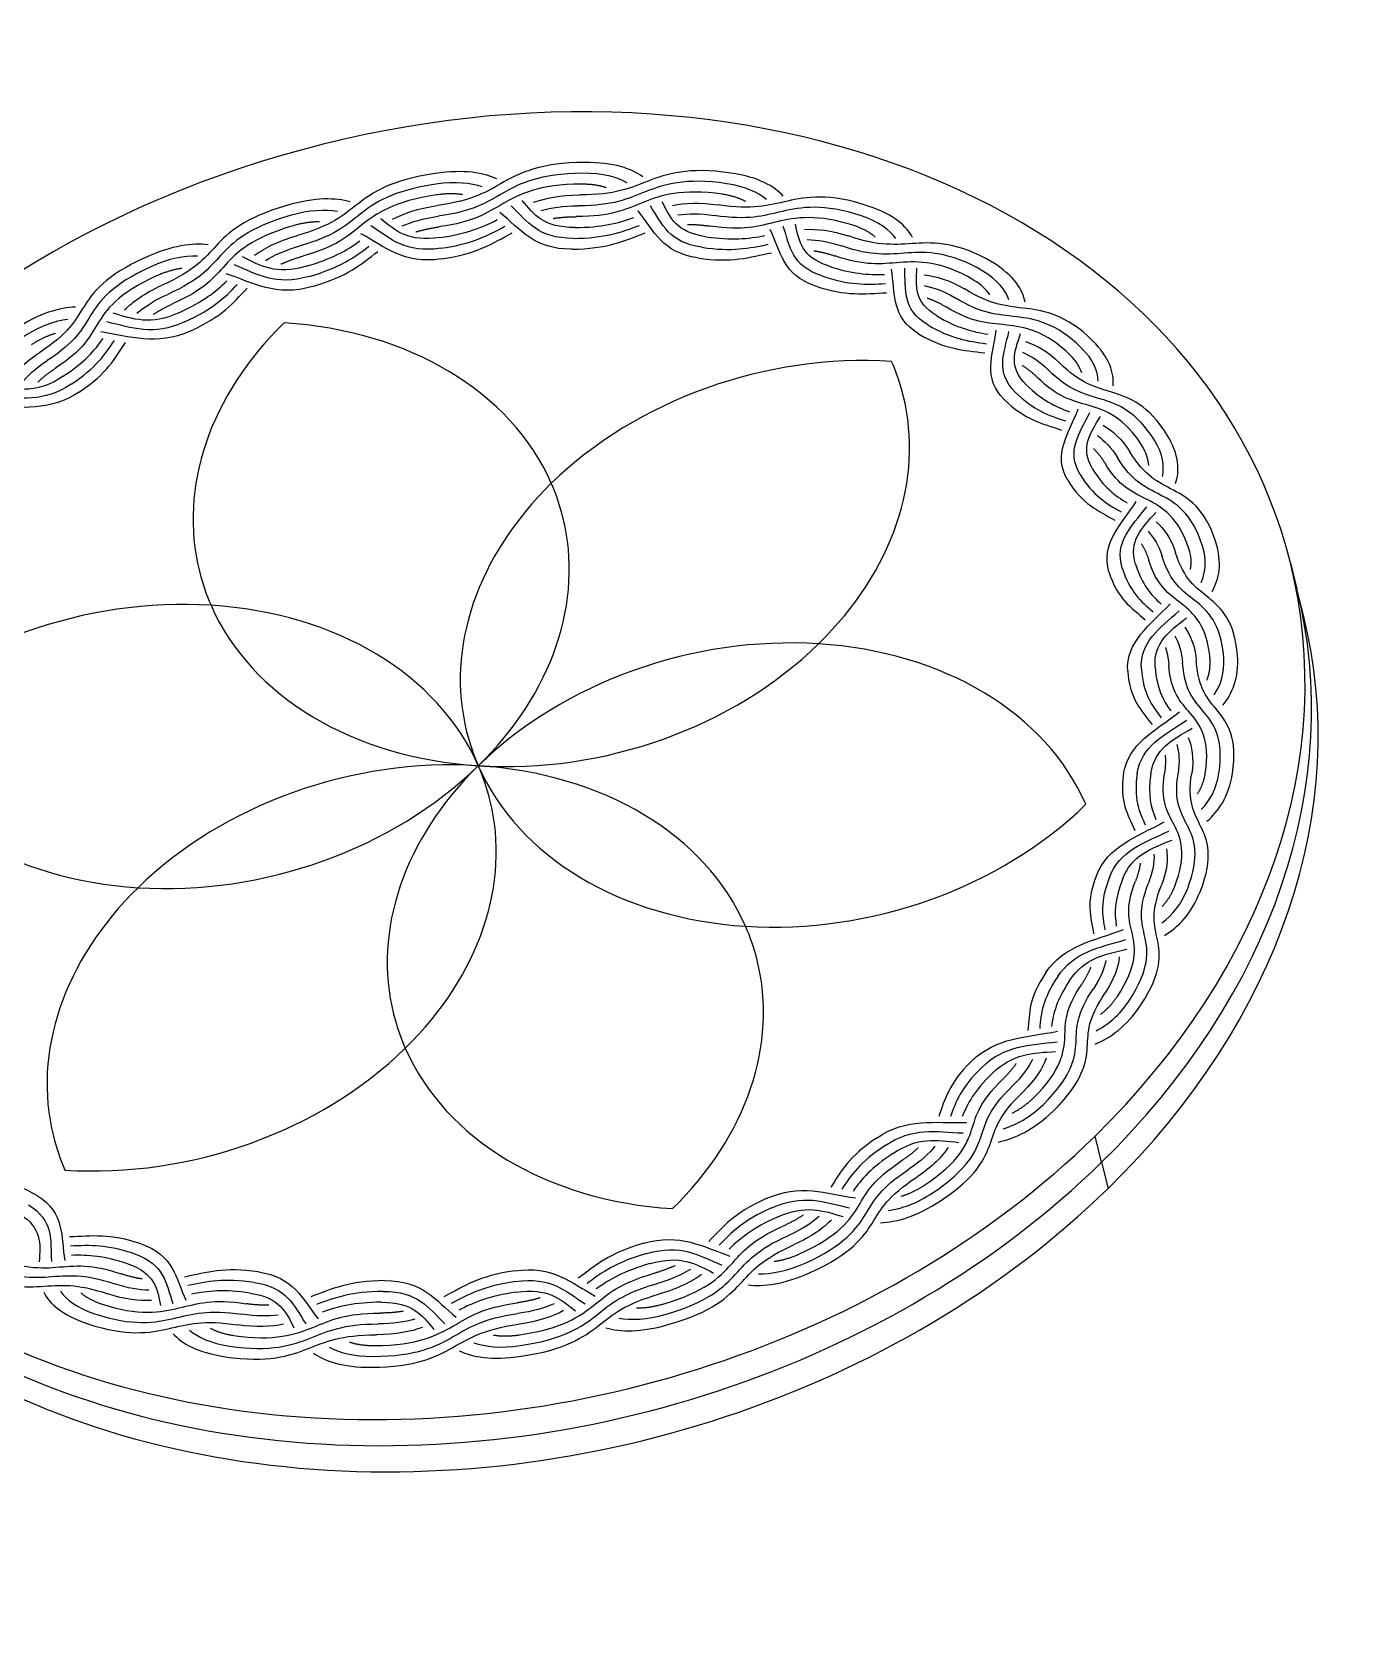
# Model space of a CAD drawing. Extents: x 16 to 166, y 19 to 190.
# Drawn here: x 119.2 to 166.5, y 132.6 to 190.3 of the extents above; entities that cross this region are included whole.
import ezdxf

# ---------------------------------------------------------------- set-up
doc = ezdxf.new("R2010")
doc.units = 0
doc.layers.add('View', color=7, linetype='CONTINUOUS')
doc.layers.add('View003', color=7, linetype='CONTINUOUS')

msp = doc.modelspace()

# ---------------------------------------------------------------- linework, layer by layer
at = {"layer": 'View'}
msp.add_circle((76.4089, 78.5115), 60, dxfattribs=at)
at = {"layer": 'View003'}
for p, q in [((138.184, 172.923), (138.184, 172.923)), ((125.154, 170.994), (125.154, 170.994)), ((164.256, 171.29), (164.49, 170.354)), ((164.724, 169.417), (164.49, 170.354)), ((145.146, 157.05), (145.146, 157.05)), ((132.116, 155.12), (132.116, 155.12)), ((157.489, 149.812), (157.255, 150.749)), ((157.489, 149.812), (157.723, 148.875))]:
    msp.add_line(p, q, dxfattribs=at)
for centre, major_axis, start_param, end_param in [((135.15, 164.022), (29.1061, 7.2686), 0, 3.14159), ((137.767, 174.144), (12.6127, 3.1497), 2.22393, 3.14159), ((137.767, 174.144), (12.6127, 3.1497), 2.22393, 3.14159), ((125.571, 169.774), (12.6127, 3.1497), 0.129538, 1.17674), ((125.571, 169.774), (12.6127, 3.1497), 0.129538, 1.17674), ((147.346, 168.392), (12.6127, 3.1497), 1.17674, 2.22393), ((147.346, 168.392), (12.6127, 3.1497), 1.17674, 2.22393), ((137.767, 174.144), (12.6127, 3.1497), 0, 0.129538), ((137.767, 174.144), (12.6127, 3.1497), 0, 0.129538), ((137.767, 174.144), (12.6127, 3.1497), 5.36553, 0), ((137.767, 174.144), (12.6127, 3.1497), 5.36553, 0), ((147.346, 168.392), (12.6127, 3.1497), 2.22393, 3.14159), ((147.346, 168.392), (12.6127, 3.1497), 2.22393, 3.14159), ((125.571, 169.774), (12.6127, 3.1497), 0, 0.129538), ((125.571, 169.774), (12.6127, 3.1497), 0, 0.129538), ((125.571, 169.774), (12.6127, 3.1497), 5.36553, 0), ((125.571, 169.774), (12.6127, 3.1497), 5.36553, 0), ((137.767, 174.144), (12.6127, 3.1497), 3.14159, 3.27113), ((137.767, 174.144), (12.6127, 3.1497), 3.14159, 3.27113), ((135.15, 164.022), (29.1061, 7.2686), 5.36553, 0), ((122.954, 159.652), (12.6127, 3.1497), 1.17674, 2.22393), ((122.954, 159.652), (12.6127, 3.1497), 1.17674, 2.22393), ((135.384, 163.085), (29.1061, 7.2686), 5.36553, 0), ((135.384, 163.085), (29.1061, 7.2686), 5.36553, 0), ((122.954, 159.652), (12.6127, 3.1497), 0.129538, 1.17674), ((122.954, 159.652), (12.6127, 3.1497), 0.129538, 1.17674), ((137.767, 174.144), (12.6127, 3.1497), 3.27113, 4.31833), ((137.767, 174.144), (12.6127, 3.1497), 3.27113, 4.31833), ((135.618, 162.148), (29.1061, 7.2686), 5.36553, 0), ((144.729, 158.27), (12.6127, 3.1497), 1.17674, 2.22393), ((144.729, 158.27), (12.6127, 3.1497), 1.17674, 2.22393), ((137.767, 174.144), (12.6127, 3.1497), 4.31833, 5.36553), ((137.767, 174.144), (12.6127, 3.1497), 4.31833, 5.36553), ((144.729, 158.27), (12.6127, 3.1497), 0.129538, 1.17674), ((144.729, 158.27), (12.6127, 3.1497), 0.129538, 1.17674), ((125.571, 169.774), (12.6127, 3.1497), 3.27113, 4.31833), ((125.571, 169.774), (12.6127, 3.1497), 3.27113, 4.31833), ((147.346, 168.392), (12.6127, 3.1497), 3.14159, 3.27113), ((147.346, 168.392), (12.6127, 3.1497), 3.14159, 3.27113), ((132.533, 153.9), (12.6127, 3.1497), 1.17674, 2.22393), ((132.533, 153.9), (12.6127, 3.1497), 1.17674, 2.22393), ((125.571, 169.774), (12.6127, 3.1497), 4.31833, 5.36553), ((125.571, 169.774), (12.6127, 3.1497), 4.31833, 5.36553), ((144.729, 158.27), (12.6127, 3.1497), 2.22393, 3.14159), ((144.729, 158.27), (12.6127, 3.1497), 2.22393, 3.14159), ((122.954, 159.652), (12.6127, 3.1497), 0, 0.129538), ((122.954, 159.652), (12.6127, 3.1497), 0, 0.129538), ((132.533, 153.9), (12.6127, 3.1497), 0.129538, 1.17674), ((132.533, 153.9), (12.6127, 3.1497), 0.129538, 1.17674), ((147.346, 168.392), (12.6127, 3.1497), 3.27113, 4.31833), ((147.346, 168.392), (12.6127, 3.1497), 3.27113, 4.31833), ((122.954, 159.652), (12.6127, 3.1497), 5.36553, 0), ((122.954, 159.652), (12.6127, 3.1497), 5.36553, 0), ((147.346, 168.392), (12.6127, 3.1497), 4.31833, 5.36553), ((147.346, 168.392), (12.6127, 3.1497), 4.31833, 5.36553), ((132.533, 153.9), (12.6127, 3.1497), 2.22393, 3.14159), ((132.533, 153.9), (12.6127, 3.1497), 2.22393, 3.14159), ((132.533, 153.9), (12.6127, 3.1497), 0, 0.129538), ((132.533, 153.9), (12.6127, 3.1497), 0, 0.129538), ((135.15, 164.022), (29.1061, 7.2686), 3.14159, 5.36553), ((132.533, 153.9), (12.6127, 3.1497), 5.36553, 0), ((132.533, 153.9), (12.6127, 3.1497), 5.36553, 0), ((135.384, 163.085), (29.1061, 7.2686), 3.14159, 5.36553), ((135.384, 163.085), (29.1061, 7.2686), 3.14159, 5.36553), ((135.618, 162.148), (29.1061, 7.2686), 3.14159, 5.36553), ((144.729, 158.27), (12.6127, 3.1497), 3.14159, 3.27113), ((144.729, 158.27), (12.6127, 3.1497), 3.14159, 3.27113), ((122.954, 159.652), (12.6127, 3.1497), 4.31833, 5.36553), ((122.954, 159.652), (12.6127, 3.1497), 4.31833, 5.36553), ((144.729, 158.27), (12.6127, 3.1497), 3.27113, 4.31833), ((144.729, 158.27), (12.6127, 3.1497), 3.27113, 4.31833), ((132.533, 153.9), (12.6127, 3.1497), 3.14159, 3.27113), ((132.533, 153.9), (12.6127, 3.1497), 3.14159, 3.27113)]:
    msp.add_ellipse(centre, major_axis=major_axis, ratio=0.765296, start_param=start_param, end_param=end_param, dxfattribs=at)
for points, degree in [([(138.965, 185.643), (137.386, 185.639), (136.637, 185.265), (136.067, 184.944)], 3), ([(141.045, 185.131), (140.651, 185.42), (140.017, 185.646), (138.965, 185.643)], 3), ([(144.202, 185.264), (142.688, 185.493), (141.881, 185.225), (141.263, 184.986)], 3), ([(133.601, 185.248), (132.01, 185.018), (131.341, 184.552), (130.84, 184.163)], 3), ([(133.629, 184.865), (132.063, 184.639), (131.407, 184.176), (130.915, 183.789)], 3), ([(135.814, 185.053), (135.35, 185.275), (134.66, 185.4), (133.601, 185.248)], 3), ([(135.293, 184.766), (134.882, 184.907), (134.345, 184.968), (133.629, 184.865)], 3), ([(136.067, 184.944), (135.441, 184.592), (134.984, 184.287), (133.684, 184.099)], 3), ([(138.846, 184.866), (137.317, 184.862), (136.594, 184.49), (136.042, 184.17)], 3), ([(138.906, 185.255), (137.351, 185.251), (136.615, 184.877), (136.055, 184.557)], 3), ([(141.263, 184.986), (140.581, 184.722), (140.076, 184.482), (138.786, 184.478)], 3), ([(139.746, 184.738), (139.372, 184.864), (138.846, 184.866)], 2), ([(140.48, 184.918), (140.118, 185.119), (139.617, 185.256), (138.906, 185.255)], 3), ([(144.053, 184.883), (142.566, 185.109), (141.771, 184.84), (141.162, 184.6)], 3), ([(145.48, 184.312), (145.182, 184.567), (144.735, 184.78), (144.053, 184.883)], 3), ([(146.072, 184.44), (145.765, 184.789), (145.21, 185.111), (144.202, 185.264)], 3), ([(130.561, 184.231), (130.044, 184.379), (129.321, 184.401), (128.291, 184.103)], 3), ([(133.656, 184.482), (132.117, 184.26), (131.473, 183.8), (130.989, 183.415)], 3), ([(134.594, 184.487), (134.187, 184.555), (133.656, 184.482)], 2), ([(136.055, 184.557), (135.439, 184.206), (134.989, 183.901), (133.712, 183.716)], 3), ([(138.606, 183.313), (137.492, 183.308), (137.159, 183.765), (136.727, 184.283)], 3), ([(137.131, 184.216), (137.558, 184.365), (138.086, 184.476), (138.786, 184.478)], 3), ([(141.162, 184.6), (140.492, 184.336), (139.993, 184.094), (138.726, 184.089)], 3), ([(143.905, 184.503), (142.443, 184.724), (141.662, 184.454), (141.062, 184.213)], 3), ([(146.245, 184.261), (145.527, 184.101), (144.992, 183.937), (143.756, 184.123)], 3), ([(144.736, 184.241), (144.408, 184.423), (143.905, 184.503)], 2), ([(149.128, 184.083), (147.736, 184.553), (146.891, 184.406), (146.245, 184.261)], 3), ([(128.291, 184.103), (126.744, 183.656), (126.177, 183.112), (125.764, 182.668)], 3), ([(128.405, 183.74), (126.883, 183.3), (126.329, 182.761), (125.924, 182.321)], 3), ([(130.101, 183.881), (129.656, 183.959), (129.102, 183.941), (128.405, 183.74)], 3), ([(130.84, 184.163), (130.288, 183.735), (129.899, 183.378), (128.634, 183.013)], 3), ([(130.915, 183.789), (130.374, 183.363), (129.991, 183.008), (128.749, 182.65)], 3), ([(132.076, 183.612), (132.472, 183.816), (132.979, 183.997), (133.684, 184.099)], 3), ([(132.416, 183.369), (132.756, 183.514), (133.176, 183.639), (133.712, 183.716)], 3), ([(136.042, 184.17), (135.438, 183.82), (134.994, 183.514), (133.74, 183.334)], 3), ([(138.487, 182.536), (137.146, 182.529), (136.664, 183.243), (135.925, 183.85)], 3), ([(138.547, 182.924), (137.305, 182.918), (136.921, 183.507), (136.332, 184.085)], 3), ([(137.403, 183.923), (137.763, 184.021), (138.194, 184.087), (138.726, 184.089)], 3), ([(137.83, 183.635), (138.199, 183.697), (138.666, 183.701)], 2), ([(141.062, 184.213), (140.402, 183.949), (139.91, 183.706), (138.666, 183.701)], 3), ([(143.014, 182.223), (141.738, 182.412), (141.445, 183.193), (140.876, 183.91)], 3), ([(143.162, 182.603), (141.979, 182.779), (141.751, 183.422), (141.319, 184.087)], 3), ([(143.311, 182.983), (142.248, 183.142), (142.037, 183.646), (141.743, 184.228)], 3), ([(142.114, 184.102), (142.556, 184.19), (143.087, 184.224), (143.756, 184.123)], 3), ([(142.306, 183.769), (142.672, 183.815), (143.1, 183.819), (143.608, 183.743)], 3), ([(146.055, 183.89), (145.348, 183.727), (144.82, 183.561), (143.608, 183.743)], 3), ([(148.652, 183.367), (147.311, 183.82), (146.493, 183.667), (145.865, 183.518)], 3), ([(148.89, 183.725), (147.524, 184.187), (146.692, 184.037), (146.055, 183.89)], 3), ([(150.111, 182.921), (149.891, 183.226), (149.517, 183.513), (148.89, 183.725)], 3), ([(150.712, 182.952), (150.508, 183.354), (150.058, 183.769), (149.128, 184.083)], 3), ([(128.52, 183.377), (127.023, 182.945), (126.481, 182.411), (126.085, 181.973)], 3), ([(129.461, 183.515), (129.037, 183.522), (128.52, 183.377)], 2), ([(130.989, 183.415), (130.459, 182.992), (130.083, 182.637), (128.863, 182.287)], 3), ([(133.824, 182.185), (132.474, 181.99), (131.803, 182.622), (130.943, 183.091)], 3), ([(133.796, 182.568), (132.543, 182.387), (132.022, 182.901), (131.3, 183.374)], 3), ([(133.768, 182.951), (132.644, 182.789), (132.205, 183.183), (131.653, 183.62)], 3), ([(132.911, 183.152), (133.269, 183.264), (133.74, 183.334)], 2), ([(133.768, 182.951), (134.744, 183.092), (135.302, 183.323), (135.832, 183.595)], 3), ([(133.796, 182.568), (134.936, 182.732), (135.494, 183.027), (136.101, 183.356)], 3), ([(133.824, 182.185), (135.13, 182.374), (135.653, 182.743), (136.367, 183.121)], 3), ([(138.487, 182.536), (139.781, 182.542), (140.362, 182.838), (141.132, 183.116)], 3), ([(138.547, 182.924), (139.676, 182.929), (140.275, 183.146), (140.932, 183.389)], 3), ([(138.606, 183.313), (139.574, 183.317), (140.16, 183.469), (140.729, 183.666)], 3), ([(142.647, 183.419), (143.013, 183.428), (143.459, 183.363)], 2), ([(145.865, 183.518), (145.17, 183.353), (144.648, 183.185), (143.459, 183.363)], 3), ([(147.223, 181.219), (146.066, 181.613), (145.984, 182.437), (145.615, 183.242)], 3), ([(147.461, 181.577), (146.386, 181.943), (146.33, 182.619), (146.08, 183.352)], 3), ([(147.699, 181.935), (146.731, 182.264), (146.657, 182.799), (146.518, 183.429)], 3), ([(146.842, 183.245), (147.284, 183.265), (147.8, 183.217), (148.414, 183.009)], 3), ([(149.38, 182.971), (149.112, 183.207), (148.652, 183.367)], 2), ([(125.468, 182.693), (124.915, 182.758), (124.183, 182.674), (123.217, 182.237)], 3), ([(125.764, 182.668), (125.307, 182.176), (125.001, 181.782), (123.818, 181.247)], 3), ([(127.13, 182.318), (127.48, 182.569), (127.948, 182.816), (128.634, 183.013)], 3), ([(127.527, 182.133), (127.835, 182.321), (128.228, 182.5), (128.749, 182.65)], 3), ([(128.978, 181.924), (129.927, 182.196), (130.435, 182.495), (130.908, 182.832)], 3), ([(129.092, 181.56), (130.2, 181.878), (130.694, 182.238), (131.232, 182.641)], 3), ([(143.162, 182.603), (144.239, 182.442), (144.856, 182.568), (145.541, 182.712)], 3), ([(143.311, 182.983), (144.234, 182.845), (144.825, 182.909), (145.416, 183.021)], 3), ([(146.942, 182.882), (147.302, 182.871), (147.711, 182.808), (148.175, 182.651)], 3), ([(150.551, 182.401), (149.827, 182.354), (149.287, 182.274), (148.175, 182.651)], 3), ([(150.831, 182.744), (150.096, 182.701), (149.549, 182.625), (148.414, 183.009)], 3), ([(153.562, 182.074), (152.345, 182.791), (151.485, 182.782), (150.831, 182.744)], 3), ([(123.217, 182.237), (121.768, 181.579), (121.328, 180.971), (121.021, 180.485)], 3), ([(125.087, 182.291), (124.622, 182.301), (124.07, 182.202), (123.418, 181.907)], 3), ([(125.924, 182.321), (125.478, 181.834), (125.179, 181.442), (124.018, 180.917)], 3), ([(126.085, 181.973), (125.649, 181.491), (125.357, 181.102), (124.218, 180.587)], 3), ([(129.092, 181.56), (127.877, 181.212), (127.239, 181.63), (126.406, 181.979)], 3), ([(128.978, 181.924), (127.889, 181.611), (127.345, 181.932), (126.704, 182.265)], 3), ([(128.072, 181.996), (128.406, 182.154), (128.863, 182.287)], 2), ([(129.207, 181.197), (130.476, 181.561), (130.918, 181.986), (131.552, 182.452)], 3), ([(143.014, 182.223), (144.246, 182.039), (144.862, 182.247), (145.664, 182.408)], 3), ([(147.179, 182.478), (147.529, 182.429), (147.937, 182.293)], 2), ([(147.699, 181.935), (148.541, 181.649), (149.116, 181.617), (149.71, 181.632)], 3), ([(150.271, 182.058), (149.558, 182.006), (149.025, 181.924), (147.937, 182.293)], 3), ([(152.904, 181.431), (151.74, 182.123), (150.907, 182.104), (150.271, 182.058)], 3), ([(153.233, 181.753), (152.042, 182.457), (151.196, 182.443), (150.551, 182.401)], 3), ([(154.747, 180.639), (154.67, 181.08), (154.363, 181.584), (153.562, 182.074)], 3), ([(153.562, 182.074), (153.562, 182.074)], 1), ([(123.418, 181.907), (121.993, 181.261), (121.565, 180.66), (121.267, 180.179)], 3), ([(123.618, 181.577), (122.218, 180.943), (121.802, 180.349), (121.512, 179.873)], 3), ([(124.53, 181.847), (124.102, 181.792), (123.618, 181.577)], 2), ([(124.418, 180.258), (125.303, 180.657), (125.741, 181.014), (126.137, 181.404)], 3), ([(129.207, 181.197), (127.897, 180.822), (127.083, 181.332), (126.113, 181.657)], 3), ([(147.461, 181.577), (148.442, 181.244), (149.054, 181.269), (149.747, 181.3)], 3), ([(150.93, 179.5), (149.949, 180.103), (150.093, 180.973), (149.958, 181.821)], 3), ([(151.259, 179.822), (150.341, 180.382), (150.475, 181.072), (150.432, 181.855)], 3), ([(151.588, 180.144), (150.76, 180.646), (150.836, 181.215), (150.872, 181.859)], 3), ([(151.132, 181.619), (151.56, 181.564), (152.043, 181.427), (152.575, 181.109)], 3), ([(153.488, 180.898), (153.36, 181.087), (153.172, 181.269), (152.904, 181.431)], 3), ([(152.904, 181.431), (152.904, 181.431)], 1), ([(154.169, 180.715), (154.048, 181.063), (153.774, 181.423), (153.233, 181.753)], 3), ([(153.233, 181.753), (153.233, 181.753)], 1), ([(122.475, 180.36), (122.766, 180.652), (123.177, 180.957), (123.818, 181.247)], 3), ([(122.917, 180.243), (123.181, 180.468), (123.532, 180.698), (124.018, 180.917)], 3), ([(124.619, 179.928), (125.651, 180.393), (126.059, 180.805), (126.506, 181.268)], 3), ([(124.819, 179.598), (126.001, 180.13), (126.34, 180.596), (126.87, 181.133)], 3), ([(147.223, 181.219), (148.345, 180.838), (148.971, 180.944), (149.782, 180.972)], 3), ([(151.129, 181.234), (151.47, 181.162), (151.845, 181.028), (152.246, 180.787)], 3), ([(151.244, 180.785), (151.565, 180.675), (151.917, 180.465)], 2), ([(152.246, 180.787), (152.246, 180.787)], 1), ([(154.438, 180.113), (153.738, 180.195), (153.207, 180.21), (152.246, 180.787)], 3), ([(152.575, 181.109), (152.575, 181.109)], 1), ([(154.801, 180.408), (154.091, 180.497), (153.556, 180.517), (152.575, 181.109)], 3), ([(120.717, 180.463), (120.147, 180.441), (119.428, 180.246), (118.563, 179.674)], 3), ([(121.021, 180.485), (120.679, 179.944), (120.473, 179.526), (119.418, 178.826)], 3), ([(124.418, 180.258), (123.404, 179.8), (122.785, 180.025), (122.062, 180.245)], 3), ([(123.496, 180.193), (123.792, 180.393), (124.218, 180.587)], 2), ([(151.917, 180.465), (151.917, 180.465)], 1), ([(154.076, 179.818), (153.384, 179.893), (152.859, 179.903), (151.917, 180.465)], 3), ([(157.167, 179.256), (156.236, 180.181), (155.434, 180.328), (154.801, 180.408)], 3), ([(120.433, 180.021), (119.964, 179.958), (119.431, 179.778), (118.848, 179.391)], 3), ([(121.267, 180.179), (120.936, 179.644), (120.736, 179.23), (119.703, 178.544)], 3), ([(121.512, 179.873), (121.192, 179.344), (120.999, 178.933), (119.987, 178.262)], 3), ([(124.619, 179.928), (123.487, 179.418), (122.753, 179.721), (121.832, 179.927)], 3), ([(151.259, 179.822), (152.109, 179.32), (152.696, 179.239), (153.365, 179.149)], 3), ([(151.259, 179.822), (151.259, 179.822)], 1), ([(151.588, 180.144), (152.318, 179.71), (152.854, 179.578), (153.424, 179.488)], 3), ([(151.588, 180.144), (151.588, 180.144)], 1), ([(153.996, 177.152), (153.221, 177.919), (153.597, 178.734), (153.713, 179.635)], 3), ([(156.374, 178.73), (155.478, 179.62), (154.696, 179.751), (154.076, 179.818)], 3), ([(156.771, 178.993), (155.857, 179.901), (155.065, 180.039), (154.438, 180.113)], 3), ([(119.982, 179.511), (119.567, 179.392), (119.133, 179.109)], 2), ([(120.272, 177.979), (121.056, 178.5), (121.403, 178.905), (121.704, 179.338)], 3), ([(120.557, 177.697), (121.469, 178.303), (121.771, 178.754), (122.107, 179.265)], 3), ([(120.842, 177.414), (121.886, 178.108), (122.103, 178.596), (122.503, 179.191)], 3), ([(124.819, 179.598), (123.601, 179.05), (122.669, 179.414), (121.618, 179.575)], 3), ([(150.931, 179.5), (150.93, 179.5)], 1), ([(150.931, 179.5), (151.904, 178.929), (152.525, 178.928), (153.307, 178.815)], 3), ([(154.393, 177.415), (153.672, 178.128), (153.991, 178.793), (154.171, 179.585)], 3), ([(154.789, 177.678), (154.141, 178.32), (154.367, 178.858), (154.588, 179.511)], 3), ([(154.765, 179.226), (155.154, 179.095), (155.568, 178.874), (155.978, 178.467)], 3), ([(157.899, 177.639), (157.943, 178.091), (157.787, 178.64), (157.167, 179.256)], 3), ([(118.296, 177.763), (118.512, 178.09), (118.847, 178.448), (119.418, 178.826)], 3), ([(118.771, 177.724), (118.977, 177.981), (119.27, 178.257), (119.703, 178.544)], 3), ([(154.655, 178.842), (154.957, 178.71), (155.271, 178.512), (155.582, 178.204)], 3), ([(156.779, 178.104), (156.709, 178.314), (156.581, 178.524), (156.374, 178.73)], 3), ([(157.372, 177.81), (157.351, 178.176), (157.189, 178.577), (156.771, 178.993)], 3), ([(120.272, 177.979), (119.372, 177.381), (118.714, 177.493), (117.909, 177.585)], 3), ([(119.365, 177.771), (119.61, 178.009), (119.987, 178.262)], 2), ([(154.639, 178.375), (154.911, 178.209), (155.185, 177.941)], 2), ([(157.045, 176.93), (156.412, 177.119), (155.913, 177.22), (155.185, 177.941)], 3), ([(157.467, 177.165), (156.827, 177.361), (156.324, 177.467), (155.582, 178.204)], 3), ([(157.888, 177.4), (157.242, 177.603), (156.736, 177.715), (155.978, 178.467)], 3), ([(120.842, 177.414), (119.766, 176.699), (118.775, 176.895), (117.64, 176.872)], 3), ([(120.557, 177.697), (119.557, 177.032), (118.748, 177.201), (117.762, 177.244)], 3), ([(154.393, 177.415), (155.05, 176.765), (155.586, 176.582), (156.194, 176.379)], 3), ([(154.789, 177.678), (155.353, 177.12), (155.826, 176.895), (156.34, 176.71)], 3), ([(159.842, 175.872), (159.189, 176.944), (158.469, 177.217), (157.888, 177.4)], 3), ([(153.996, 177.152), (154.748, 176.408), (155.343, 176.298), (156.05, 176.054)], 3), ([(156.274, 174.26), (155.731, 175.161), (156.313, 175.95), (156.653, 176.808)], 3), ([(158.95, 175.469), (158.321, 176.504), (157.616, 176.761), (157.045, 176.93)], 3), ([(159.396, 175.671), (158.755, 176.724), (158.043, 176.989), (157.467, 177.165)], 3), ([(156.72, 174.462), (156.215, 175.298), (156.694, 175.922), (157.074, 176.682)], 3), ([(157.166, 174.663), (156.712, 175.414), (157.077, 175.935), (157.45, 176.54)], 3), ([(157.544, 176.225), (157.879, 176.03), (158.216, 175.742), (158.504, 175.268)], 3), ([(157.339, 175.858), (157.592, 175.676), (157.84, 175.426), (158.058, 175.066)], 3), ([(159.674, 174.389), (159.745, 174.761), (159.69, 175.188), (159.396, 175.671)], 3), ([(160.137, 174.137), (160.291, 174.585), (160.277, 175.158), (159.842, 175.872)], 3), ([(157.202, 175.39), (157.419, 175.179), (157.612, 174.865)], 2), ([(159.605, 173.725), (159.041, 174.019), (158.579, 174.207), (158.058, 175.066)], 3), ([(160.067, 173.897), (159.5, 174.199), (159.036, 174.393), (158.504, 175.268)], 3), ([(159.179, 174.777), (159.165, 174.999), (159.095, 175.23), (158.95, 175.469)], 3), ([(156.72, 174.462), (157.182, 173.698), (157.656, 173.425), (158.188, 173.127)], 3), ([(157.166, 174.663), (157.562, 174.009), (157.962, 173.705), (158.409, 173.439)], 3), ([(159.142, 173.553), (158.582, 173.839), (158.123, 174.022), (157.612, 174.865)], 3), ([(156.274, 174.26), (156.802, 173.385), (157.353, 173.175), (157.97, 172.82)], 3), ([(161.576, 172.066), (161.203, 173.242), (160.581, 173.624), (160.067, 173.897)], 3), ([(157.755, 170.966), (157.443, 171.962), (158.197, 172.676), (158.734, 173.49)], 3), ([(158.232, 171.103), (157.943, 172.028), (158.558, 172.589), (159.108, 173.298)], 3), ([(160.621, 171.791), (160.261, 172.929), (159.649, 173.293), (159.142, 173.553)], 3), ([(161.099, 171.928), (160.732, 173.086), (160.115, 173.459), (159.605, 173.725)], 3), ([(158.71, 171.241), (158.45, 172.069), (158.928, 172.543), (159.434, 173.097)], 3), ([(159.448, 172.764), (159.724, 172.517), (159.978, 172.175), (160.143, 171.653)], 3), ([(159.162, 172.424), (159.362, 172.202), (159.541, 171.912), (159.665, 171.516)], 3), ([(158.917, 171.972), (159.076, 171.726), (159.188, 171.378)], 2), ([(161.328, 170.041), (160.852, 170.427), (160.447, 170.692), (160.143, 171.653)], 3), ([(160.677, 171.058), (160.716, 171.284), (160.704, 171.528), (160.621, 171.791)], 3), ([(161.063, 170.595), (161.219, 170.96), (161.266, 171.399), (161.099, 171.928)], 3), ([(161.451, 170.273), (161.704, 170.703), (161.825, 171.283), (161.576, 172.066)], 3), ([(157.755, 170.966), (158.057, 170), (158.543, 169.703), (159.056, 169.256)], 3), ([(158.232, 171.103), (158.496, 170.261), (158.893, 169.913), (159.337, 169.535)], 3), ([(158.71, 171.241), (158.937, 170.519), (159.254, 170.152), (159.622, 169.818)], 3), ([(160.355, 169.827), (159.884, 170.196), (159.479, 170.451), (159.188, 171.378)], 3), ([(160.841, 169.934), (160.368, 170.312), (159.963, 170.572), (159.665, 171.516)], 3), ([(158.427, 167.412), (158.35, 168.463), (159.24, 169.078), (159.948, 169.823)], 3), ([(161.376, 167.837), (161.289, 169.036), (160.785, 169.491), (160.355, 169.827)], 3), ([(161.868, 167.908), (161.779, 169.127), (161.272, 169.591), (160.841, 169.934)], 3), ([(162.359, 167.979), (162.269, 169.218), (161.76, 169.691), (161.328, 170.041)], 3), ([(158.918, 167.483), (158.847, 168.458), (159.569, 168.938), (160.264, 169.575)], 3), ([(159.41, 167.554), (159.346, 168.429), (159.905, 168.829), (160.532, 169.324)], 3), ([(160.115, 168.684), (160.256, 168.431), (160.363, 168.113), (160.393, 167.695)], 3), ([(160.469, 168.987), (160.678, 168.697), (160.845, 168.316), (160.885, 167.766)], 3), ([(159.776, 168.262), (159.872, 167.991), (159.901, 167.624)], 2), ([(159.41, 167.554), (159.465, 166.793), (159.689, 166.378), (159.968, 165.99)], 3), ([(160.675, 165.896), (160.305, 166.333), (159.972, 166.648), (159.901, 167.624)], 3), ([(161.167, 165.935), (160.797, 166.381), (160.465, 166.701), (160.393, 167.695)], 3), ([(161.659, 165.974), (161.289, 166.429), (160.958, 166.754), (160.885, 167.766)], 3), ([(161.263, 167.091), (161.401, 167.423), (161.376, 167.837)], 2), ([(161.53, 166.569), (161.762, 166.915), (161.908, 167.35), (161.868, 167.908)], 3), ([(161.829, 166.19), (162.171, 166.588), (162.419, 167.154), (162.359, 167.979)], 3), ([(158.427, 167.412), (158.501, 166.394), (158.905, 166.025), (159.297, 165.504)], 3), ([(158.918, 167.483), (158.983, 166.595), (159.288, 166.188), (159.63, 165.745)], 3), ([(158.28, 163.739), (158.442, 164.807), (159.413, 165.282), (160.282, 165.949)], 3), ([(161.206, 163.75), (161.395, 164.968), (161.012, 165.497), (160.675, 165.896)], 3), ([(161.693, 163.752), (161.886, 164.99), (161.504, 165.529), (161.167, 165.935)], 3), ([(162.181, 163.753), (162.377, 165.012), (161.995, 165.561), (161.659, 165.974)], 3), ([(158.768, 163.741), (158.918, 164.73), (159.718, 165.111), (160.53, 165.654)], 3), ([(159.255, 163.743), (159.391, 164.631), (160.016, 164.954), (160.732, 165.365)], 3), ([(160.186, 164.779), (160.265, 164.505), (160.296, 164.17), (160.231, 163.746)], 3), ([(160.595, 165.034), (160.73, 164.713), (160.804, 164.306), (160.718, 163.748)], 3), ([(159.766, 164.403), (159.798, 164.117), (159.743, 163.745)], 2), ([(158.28, 163.739), (158.124, 162.709), (158.427, 162.283), (158.683, 161.705)], 3), ([(158.768, 163.741), (158.631, 162.842), (158.831, 162.391), (159.057, 161.899)], 3), ([(159.255, 163.743), (159.137, 162.972), (159.257, 162.525), (159.436, 162.096)], 3), ([(160.091, 161.9), (159.838, 162.393), (159.591, 162.754), (159.743, 163.745)], 3), ([(160.571, 161.869), (160.32, 162.37), (160.075, 162.737), (160.231, 163.746)], 3), ([(161.051, 161.838), (160.802, 162.348), (160.559, 162.721), (160.718, 163.748)], 3), ([(160.928, 163.016), (161.136, 163.33), (161.206, 163.75)], 2), ([(161.064, 162.454), (161.366, 162.768), (161.605, 163.185), (161.693, 163.752)], 3), ([(161.264, 162.03), (161.682, 162.381), (162.05, 162.915), (162.181, 163.753)], 3), ([(157.305, 160.091), (157.709, 161.132), (158.742, 161.465), (159.728, 162.01)], 3), ([(160.099, 159.671), (160.567, 160.865), (160.322, 161.453), (160.091, 161.9)], 3), ([(160.565, 159.601), (161.041, 160.816), (160.799, 161.415), (160.571, 161.869)], 3), ([(161.031, 159.531), (161.516, 160.767), (161.277, 161.376), (161.051, 161.838)], 3), ([(157.771, 160.021), (158.146, 160.986), (158.994, 161.25), (159.897, 161.679)], 3), ([(158.236, 159.951), (158.574, 160.818), (159.244, 161.051), (160.023, 161.359)], 3), ([(159.367, 160.852), (159.379, 160.566), (159.33, 160.226), (159.168, 159.811)], 3), ([(159.816, 161.048), (159.871, 160.706), (159.847, 160.287), (159.633, 159.741)], 3), ([(157.305, 160.091), (156.914, 159.085), (157.1, 158.621), (157.204, 158.002)], 3), ([(157.771, 160.021), (157.429, 159.143), (157.511, 158.667), (157.608, 158.139)], 3), ([(158.877, 160.536), (158.842, 160.245), (158.702, 159.881)], 2), ([(158.236, 159.951), (157.943, 159.198), (157.95, 158.735), (158.017, 158.278)], 3), ([(158.594, 157.983), (158.471, 158.516), (158.324, 158.911), (158.702, 159.881)], 3), ([(159.043, 157.879), (158.925, 158.422), (158.781, 158.822), (159.168, 159.811)], 3), ([(159.493, 157.775), (159.379, 158.327), (159.239, 158.733), (159.633, 159.741)], 3), ([(159.654, 158.391), (160.018, 158.661), (160.347, 159.045), (160.565, 159.601)], 3), ([(159.66, 158.976), (159.933, 159.26), (160.099, 159.671)], 2), ([(159.742, 157.936), (160.226, 158.225), (160.707, 158.708), (161.031, 159.531)], 3), ([(155.49, 156.609), (156.139, 157.581), (157.2, 157.751), (158.273, 158.148)], 3), ([(155.916, 156.464), (156.519, 157.368), (157.388, 157.499), (158.355, 157.791)], 3), ([(158.046, 155.743), (158.795, 156.869), (158.704, 157.502), (158.594, 157.983)], 3), ([(158.472, 155.599), (159.235, 156.747), (159.149, 157.39), (159.043, 157.879)], 3), ([(158.898, 155.454), (159.675, 156.624), (159.595, 157.279), (159.493, 157.775)], 3), ([(156.342, 156.32), (156.884, 157.133), (157.576, 157.261), (158.396, 157.451)], 3), ([(158.122, 157.17), (158.09, 156.82), (157.963, 156.402), (157.62, 155.887)], 3), ([(155.49, 156.609), (154.861, 155.666), (154.917, 155.18), (154.85, 154.538)], 3), ([(157.101, 156.804), (156.994, 156.518), (156.768, 156.176)], 2), ([(157.646, 157.044), (157.586, 156.756), (157.454, 156.422), (157.194, 156.031)], 3), ([(155.916, 156.464), (155.367, 155.64), (155.32, 155.156), (155.272, 154.607)], 3), ([(156.342, 156.32), (155.871, 155.612), (155.756, 155.15), (155.699, 154.679)], 3), ([(156.172, 154.286), (156.196, 154.847), (156.159, 155.262), (156.768, 156.176)], 3), ([(156.573, 154.106), (156.605, 154.677), (156.573, 155.097), (157.194, 156.031)], 3), ([(156.975, 153.927), (157.013, 154.507), (156.986, 154.933), (157.62, 155.887)], 3), ([(157.256, 154.048), (157.794, 154.262), (158.38, 154.673), (158.898, 155.454)], 3), ([(157.292, 154.523), (157.709, 154.737), (158.123, 155.072), (158.472, 155.599)], 3), ([(157.449, 155.112), (157.783, 155.355), (158.046, 155.743)], 2), ([(152.826, 153.434), (153.72, 154.294), (154.81, 154.29), (155.91, 154.505)], 3), ([(155.037, 152.107), (156.067, 153.123), (156.149, 153.785), (156.172, 154.286)], 3), ([(153.195, 153.213), (154.026, 154.016), (154.889, 153.998), (155.892, 154.132)], 3), ([(153.563, 152.992), (154.31, 153.716), (155.024, 153.728), (155.841, 153.782)], 3), ([(155.405, 151.886), (156.455, 152.924), (156.545, 153.598), (156.573, 154.106)], 3), ([(155.774, 151.665), (156.842, 152.726), (156.94, 153.41), (156.975, 153.927)], 3), ([(152.826, 153.434), (151.974, 152.586), (151.894, 152.091), (151.651, 151.453)], 3), ([(153.195, 153.213), (152.447, 152.472), (152.269, 151.994), (152.069, 151.449)], 3), ([(154.425, 153.348), (154.244, 153.078), (153.931, 152.771)], 2), ([(155.012, 153.497), (154.877, 153.216), (154.658, 152.9), (154.3, 152.55)], 3), ([(155.502, 153.544), (155.377, 153.196), (155.141, 152.793), (154.668, 152.328)], 3), ([(153.563, 152.992), (152.918, 152.356), (152.681, 151.911), (152.494, 151.446)], 3), ([(152.831, 150.968), (153.015, 151.529), (153.095, 151.949), (153.932, 152.771)], 3), ([(153.161, 150.716), (153.355, 151.285), (153.442, 151.71), (154.3, 152.55)], 3), ([(153.491, 150.465), (153.695, 151.042), (153.789, 151.471), (154.668, 152.328)], 3), ([(154.283, 151.574), (154.673, 151.76), (155.037, 152.107)], 2), ([(149.443, 150.692), (150.519, 151.408), (151.51, 151.211), (152.645, 151.234)], 3), ([(153.793, 150.537), (154.364, 150.655), (155.047, 150.964), (155.774, 151.665)], 3), ([(153.964, 151.008), (154.422, 151.148), (154.916, 151.413), (155.405, 151.886)], 3), ([(149.728, 150.41), (150.728, 151.074), (151.536, 150.906), (152.523, 150.862)], 3), ([(151.152, 148.997), (152.401, 149.825), (152.667, 150.465), (152.831, 150.968)], 3), ([(149.443, 150.692), (148.399, 149.998), (148.182, 149.51), (147.781, 148.915)], 3), ([(149.728, 150.41), (148.815, 149.803), (148.513, 149.352), (148.178, 148.842)], 3), ([(150.012, 150.127), (150.913, 150.725), (151.57, 150.614), (152.375, 150.521)], 3), ([(150.92, 150.336), (150.674, 150.097), (150.297, 149.845)], 2), ([(151.514, 150.382), (151.307, 150.125), (151.014, 149.849), (150.582, 149.562)], 3), ([(151.989, 150.343), (151.772, 150.016), (151.438, 149.658), (150.867, 149.28)], 3), ([(151.436, 148.715), (152.711, 149.559), (152.988, 150.208), (153.161, 150.716)], 3), ([(151.721, 148.432), (153.02, 149.292), (153.309, 149.95), (153.491, 150.465)], 3), ([(150.012, 150.127), (149.229, 149.607), (148.882, 149.201), (148.58, 148.768)], 3), ([(148.772, 148.234), (149.093, 148.762), (149.286, 149.173), (150.297, 149.845)], 3), ([(119.354, 148.606), (118.381, 149.178), (117.759, 149.178), (116.978, 149.291)], 3), ([(145.466, 148.508), (146.683, 149.056), (147.616, 148.692), (148.666, 148.531)], 3), ([(149.018, 147.927), (149.349, 148.462), (149.548, 148.877), (150.582, 149.562)], 3), ([(149.264, 147.621), (149.605, 148.162), (149.811, 148.58), (150.867, 149.28)], 3), ([(119.354, 148.606), (119.354, 148.606)], 1), ([(119.354, 148.606), (120.336, 148.003), (120.192, 147.134), (120.326, 146.285)], 3), ([(145.466, 148.508), (144.283, 147.976), (143.945, 147.511), (143.414, 146.973)], 3), ([(145.666, 148.178), (146.797, 148.688), (147.531, 148.385), (148.452, 148.179)], 3), ([(149.852, 148.085), (150.321, 148.148), (150.853, 148.329), (151.436, 148.715)], 3), ([(150.302, 148.595), (150.718, 148.715), (151.152, 148.997)], 2), ([(118.696, 147.963), (119.525, 147.46), (119.449, 146.892), (119.413, 146.248)], 3), ([(119.025, 148.284), (119.943, 147.724), (119.81, 147.034), (119.853, 146.251)], 3), ([(145.666, 148.178), (144.634, 147.713), (144.226, 147.301), (143.778, 146.838)], 3), ([(145.866, 147.849), (146.881, 148.306), (147.5, 148.082), (148.223, 147.862)], 3), ([(146.788, 147.913), (146.492, 147.713), (146.066, 147.519)], 2), ([(147.367, 147.863), (147.104, 147.639), (146.753, 147.409), (146.267, 147.189)], 3), ([(146.667, 146.529), (148.067, 147.163), (148.483, 147.757), (148.772, 148.234)], 3), ([(146.867, 146.199), (148.292, 146.845), (148.72, 147.446), (149.018, 147.927)], 3), ([(149.567, 147.643), (150.138, 147.666), (150.857, 147.86), (151.721, 148.432)], 3), ([(141.078, 146.909), (142.388, 147.284), (143.202, 146.774), (144.171, 146.449)], 3), ([(145.866, 147.849), (144.981, 147.449), (144.544, 147.092), (144.147, 146.702)], 3), ([(144.199, 146.133), (144.635, 146.615), (144.927, 147.005), (146.066, 147.519)], 3), ([(147.809, 147.747), (147.518, 147.454), (147.108, 147.149), (146.467, 146.859)], 3), ([(147.067, 145.87), (148.517, 146.527), (148.957, 147.135), (149.264, 147.621)], 3), ([(123.062, 146.887), (121.94, 147.268), (121.314, 147.162), (120.503, 147.134)], 3), ([(122.824, 146.529), (121.843, 146.862), (121.231, 146.837), (120.538, 146.806)], 3), ([(123.062, 146.887), (124.219, 146.493), (124.301, 145.67), (124.67, 144.864)], 3), ([(141.078, 146.909), (139.808, 146.545), (139.367, 146.12), (138.732, 145.654)], 3), ([(141.192, 146.546), (142.408, 146.894), (143.046, 146.476), (143.879, 146.127)], 3), ([(144.36, 145.786), (144.807, 146.272), (145.105, 146.664), (146.267, 147.189)], 3), ([(144.521, 145.439), (144.978, 145.93), (145.283, 146.324), (146.467, 146.859)], 3), ([(117.052, 146.354), (118.242, 145.649), (119.089, 145.663), (119.734, 145.705)], 3), ([(117.381, 146.675), (118.545, 145.983), (119.378, 146.002), (120.014, 146.048)], 3), ([(120.014, 146.048), (120.726, 146.1), (121.259, 146.182), (122.347, 145.813)], 3), ([(122.586, 146.171), (121.743, 146.457), (121.169, 146.489), (120.575, 146.475)], 3), ([(122.586, 146.171), (123.553, 145.842), (123.628, 145.307), (123.766, 144.678)], 3), ([(122.824, 146.529), (123.899, 146.163), (123.955, 145.488), (124.204, 144.754)], 3), ([(141.192, 146.546), (140.085, 146.228), (139.591, 145.868), (139.053, 145.466)], 3), ([(141.307, 146.183), (140.358, 145.91), (139.85, 145.611), (139.377, 145.274)], 3), ([(141.307, 146.183), (142.396, 146.495), (142.939, 146.174), (143.581, 145.841)], 3), ([(141.765, 144.729), (143.262, 145.161), (143.804, 145.695), (144.199, 146.133)], 3), ([(145.198, 145.815), (145.662, 145.806), (146.215, 145.904), (146.867, 146.199)], 3), ([(145.755, 146.259), (146.182, 146.314), (146.667, 146.529)], 2), ([(116.723, 146.032), (117.94, 145.315), (118.799, 145.324), (119.454, 145.362)], 3), ([(119.734, 145.705), (120.458, 145.753), (120.997, 145.832), (122.109, 145.455)], 3), ([(123.106, 145.628), (122.755, 145.677), (122.347, 145.813)], 2), ([(127.271, 145.884), (126.038, 146.067), (125.423, 145.86), (124.621, 145.698)], 3), ([(127.122, 145.503), (126.046, 145.664), (125.428, 145.538), (124.744, 145.394)], 3), ([(127.271, 145.884), (128.547, 145.694), (128.84, 144.913), (129.408, 144.197)], 3), ([(131.798, 145.57), (130.504, 145.564), (129.923, 145.268), (129.153, 144.991)], 3), ([(131.798, 145.57), (133.139, 145.577), (133.621, 144.864), (134.36, 144.256)], 3), ([(136.461, 145.921), (135.155, 145.733), (134.632, 145.364), (133.918, 144.985)], 3), ([(136.461, 145.921), (137.811, 146.116), (138.482, 145.485), (139.342, 145.016)], 3), ([(136.489, 145.538), (137.741, 145.719), (138.262, 145.205), (138.985, 144.732)], 3), ([(139.295, 144.691), (139.826, 145.114), (140.202, 145.469), (141.421, 145.819)], 3), ([(142.212, 146.11), (141.878, 145.953), (141.421, 145.819)], 2), ([(142.758, 145.973), (142.45, 145.786), (142.057, 145.606), (141.536, 145.456)], 3), ([(143.155, 145.788), (142.804, 145.537), (142.336, 145.29), (141.65, 145.093)], 3), ([(141.879, 144.366), (143.401, 144.806), (143.955, 145.345), (144.36, 145.786)], 3), ([(144.817, 145.414), (145.369, 145.348), (146.102, 145.432), (147.067, 145.87)], 3), ([(119.454, 145.362), (120.189, 145.405), (120.735, 145.481), (121.871, 145.097)], 3), ([(119.573, 145.154), (119.776, 144.752), (120.227, 144.337), (121.156, 144.023)], 3), ([(120.174, 145.186), (120.393, 144.88), (120.768, 144.593), (121.395, 144.381)], 3), ([(120.905, 145.135), (121.172, 144.899), (121.633, 144.739)], 2), ([(123.443, 144.861), (123.001, 144.841), (122.484, 144.89), (121.871, 145.097)], 3), ([(123.342, 145.224), (122.983, 145.235), (122.574, 145.298), (122.109, 145.455)], 3), ([(126.974, 145.123), (126.051, 145.261), (125.459, 145.197), (124.869, 145.085)], 3), ([(126.974, 145.123), (128.036, 144.964), (128.247, 144.46), (128.542, 143.878)], 3), ([(127.122, 145.503), (128.305, 145.327), (128.534, 144.684), (128.965, 144.019)], 3), ([(131.738, 145.182), (130.609, 145.177), (130.009, 144.96), (129.353, 144.717)], 3), ([(131.738, 145.182), (132.98, 145.188), (133.364, 144.599), (133.953, 144.021)], 3), ([(136.489, 145.538), (135.349, 145.374), (134.791, 145.079), (134.183, 144.75)], 3), ([(136.517, 145.155), (135.54, 145.015), (134.982, 144.784), (134.452, 144.511)], 3), ([(136.517, 145.155), (137.64, 145.318), (138.08, 144.923), (138.631, 144.486)], 3), ([(139.37, 144.317), (139.911, 144.743), (140.294, 145.099), (141.536, 145.456)], 3), ([(139.445, 143.943), (139.996, 144.372), (140.386, 144.728), (141.65, 145.093)], 3), ([(141.994, 144.003), (143.541, 144.45), (144.107, 144.994), (144.521, 145.439)], 3), ([(121.633, 144.739), (122.973, 144.286), (123.792, 144.439), (124.419, 144.588)], 3), ([(124.229, 144.216), (124.936, 144.38), (125.465, 144.545), (126.677, 144.363)], 3), ([(124.419, 144.588), (125.115, 144.754), (125.637, 144.921), (126.825, 144.743)], 3), ([(127.638, 144.687), (127.272, 144.678), (126.825, 144.743)], 2), ([(129.223, 143.893), (129.882, 144.158), (130.375, 144.4), (131.618, 144.405)], 3), ([(131.678, 144.794), (130.71, 144.789), (130.125, 144.637), (129.555, 144.44)], 3), ([(132.455, 144.471), (132.086, 144.409), (131.618, 144.405)], 2), ([(131.678, 144.794), (132.793, 144.798), (133.125, 144.341), (133.558, 143.823)], 3), ([(134.242, 143.936), (134.847, 144.286), (135.291, 144.592), (136.545, 144.773)], 3), ([(137.373, 144.954), (137.015, 144.842), (136.545, 144.773)], 2), ([(137.869, 144.738), (137.528, 144.592), (137.109, 144.467), (136.572, 144.39)], 3), ([(138.209, 144.494), (137.813, 144.29), (137.306, 144.109), (136.6, 144.007)], 3), ([(136.628, 143.624), (138.168, 143.846), (138.812, 144.306), (139.295, 144.691)], 3), ([(140.824, 144.591), (141.248, 144.584), (141.765, 144.729)], 2), ([(121.156, 144.023), (122.549, 143.553), (123.394, 143.7), (124.039, 143.845)], 3), ([(121.395, 144.381), (122.761, 143.92), (123.593, 144.07), (124.229, 144.216)], 3), ([(124.039, 143.845), (124.758, 144.006), (125.293, 144.169), (126.528, 143.983)], 3), ([(125.549, 143.865), (125.877, 143.683), (126.38, 143.603)], 2), ([(126.38, 143.603), (127.842, 143.382), (128.623, 143.652), (129.223, 143.893)], 3), ([(128.171, 144.004), (127.729, 143.917), (127.198, 143.882), (126.528, 143.983)], 3), ([(127.978, 144.337), (127.612, 144.291), (127.185, 144.287), (126.677, 144.363)], 3), ([(129.122, 143.506), (129.793, 143.771), (130.292, 144.012), (131.559, 144.017)], 3), ([(131.439, 143.24), (132.968, 143.244), (133.691, 143.616), (134.242, 143.936)], 3), ([(133.153, 143.89), (132.727, 143.742), (132.199, 143.631), (131.499, 143.628)], 3), ([(132.881, 144.183), (132.522, 144.085), (132.09, 144.019), (131.559, 144.017)], 3), ([(134.217, 143.162), (134.844, 143.514), (135.301, 143.82), (136.6, 144.007)], 3), ([(134.23, 143.549), (134.845, 143.9), (135.296, 144.206), (136.572, 144.39)], 3), ([(136.656, 143.241), (138.221, 143.467), (138.878, 143.93), (139.37, 144.317)], 3), ([(136.684, 142.859), (138.274, 143.088), (138.943, 143.554), (139.445, 143.943)], 3), ([(139.724, 143.875), (140.241, 143.727), (140.964, 143.705), (141.994, 144.003)], 3), ([(140.183, 144.225), (140.629, 144.147), (141.183, 144.165), (141.879, 144.366)], 3), ([(124.213, 143.666), (124.52, 143.317), (125.074, 142.996), (126.083, 142.843)], 3), ([(124.804, 143.794), (125.102, 143.539), (125.55, 143.326), (126.231, 143.223)], 3), ([(126.231, 143.223), (127.719, 142.997), (128.513, 143.267), (129.122, 143.506)], 3), ([(129.021, 143.12), (129.703, 143.384), (130.209, 143.624), (131.499, 143.628)], 3), ([(130.538, 143.368), (130.913, 143.242), (131.439, 143.24)], 2), ([(131.379, 142.852), (132.933, 142.856), (133.669, 143.229), (134.23, 143.549)], 3), ([(134.991, 143.34), (135.403, 143.199), (135.94, 143.138), (136.656, 143.241)], 3), ([(135.691, 143.619), (136.097, 143.551), (136.628, 143.624)], 2), ([(126.083, 142.843), (127.596, 142.613), (128.404, 142.881), (129.021, 143.12)], 3), ([(129.239, 142.975), (129.633, 142.686), (130.268, 142.461), (131.319, 142.463)], 3), ([(129.804, 143.188), (130.166, 142.987), (130.668, 142.85), (131.379, 142.852)], 3), ([(131.319, 142.463), (132.899, 142.467), (133.648, 142.841), (134.217, 143.162)], 3), ([(134.47, 143.053), (134.934, 142.831), (135.625, 142.706), (136.684, 142.859)], 3)]:
    msp.add_open_spline(points, degree=degree, dxfattribs=at)

doc.saveas('drawing.dxf')
